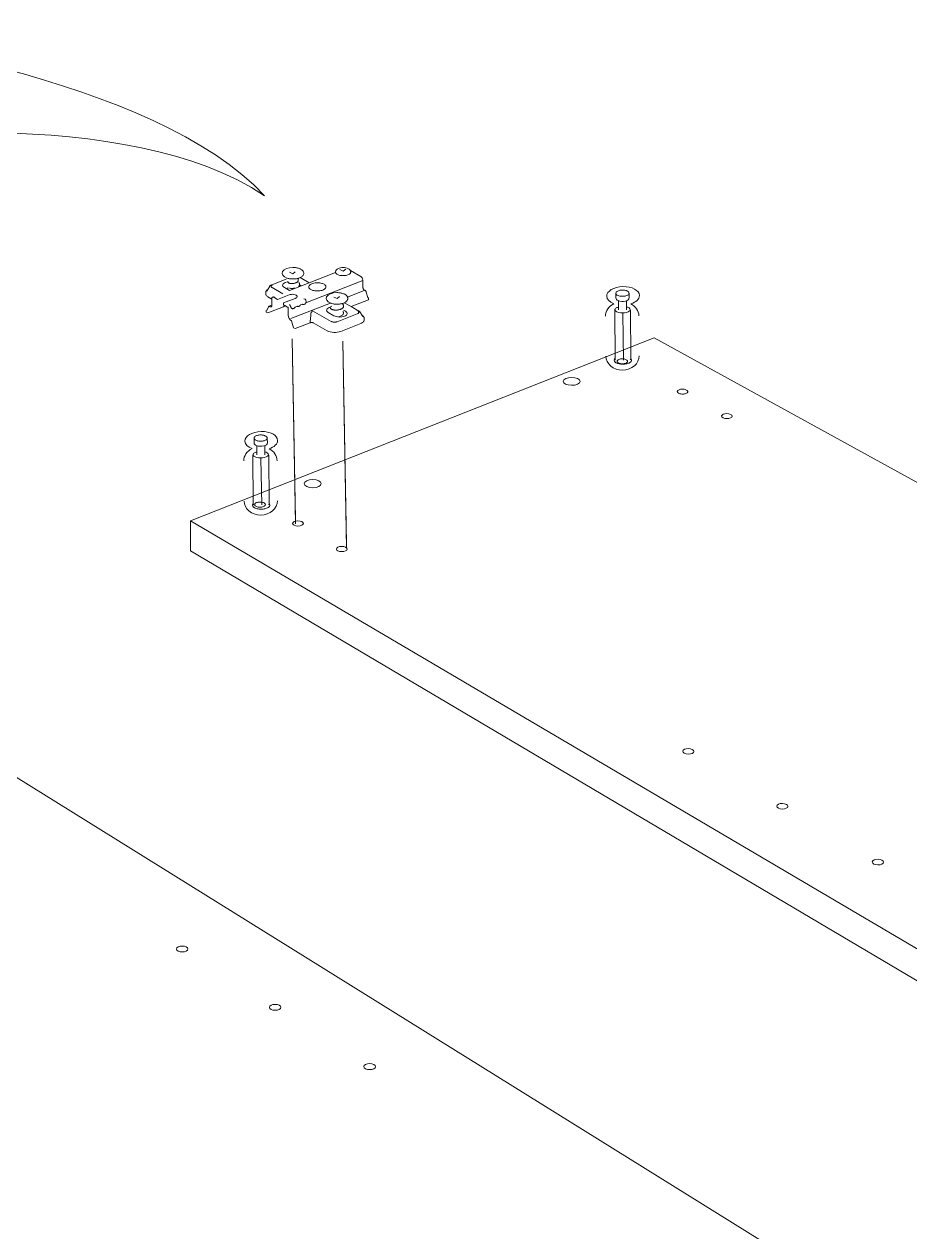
# Model space of a CAD drawing. Header units: metres. Extents: x -6.4 to 35.9, y -8.9 to 6.5.
# Drawn here: x 23.402 to 24.047, y 2.772 to 3.652 of the extents above; entities that cross this region are included whole.
import ezdxf

# ---------------------------------------------------------------- set-up
doc = ezdxf.new("R2010")
doc.units = ezdxf.units.M
doc.header["$MEASUREMENT"] = 0
doc.layers.add('PDF4_Geometry_Num_Penna__1_Num_Penna__255_Num_Penna__255_Num_Penna__255', color=255, linetype='Continuous', lineweight=18)
doc.layers.add('PDF4_Geometry_Num_Penna__7_Num_Penna__7_Num_Penna__7_Num_Penna__7', color=7, linetype='Continuous', lineweight=18)

msp = doc.modelspace()

# ---------------------------------------------------------------- linework, layer by layer
at = {"layer": 'PDF4_Geometry_Num_Penna__1_Num_Penna__255_Num_Penna__255_Num_Penna__255', "color": 255, "linetype": 'Continuous', "lineweight": 18, "flags": 128}
for points in [[(23.59919, 3.29087), (23.59683, 3.42249)], [(23.63642, 3.27328), (23.63377, 3.42082)]]:
    msp.add_lwpolyline(points, dxfattribs=at)
at = {"layer": 'PDF4_Geometry_Num_Penna__7_Num_Penna__7_Num_Penna__7_Num_Penna__7', "color": 7, "linetype": 'Continuous', "lineweight": 18, "flags": 128}
for points in [[(23.59479, 3.47103), (23.59724, 3.46993), (23.5991, 3.47136)], [(23.59488, 3.45773), (23.6093, 3.46337), (23.6285, 3.47081)], [(23.59746, 3.4745), (23.59807, 3.4745), (23.5987, 3.47444), (23.59932, 3.4744), (23.5999, 3.4743), (23.60046, 3.47421), (23.60104, 3.47407), (23.60157, 3.47392), (23.60208, 3.47373), (23.60257, 3.47354), (23.60304, 3.4733), (23.60348, 3.47306), (23.60386, 3.47282), (23.60424, 3.47249), (23.60457, 3.4722), (23.60481, 3.47182), (23.60505, 3.47144), (23.60519, 3.47111), (23.60528, 3.47072), (23.60528, 3.47029), (23.60524, 3.46986), (23.60515, 3.46943), (23.60496, 3.46905), (23.60477, 3.46872), (23.60447, 3.46838), (23.60409, 3.468), (23.60366, 3.46766), (23.60314, 3.46738), (23.60267, 3.46714), (23.60219, 3.46695), (23.60166, 3.46676), (23.60147, 3.46671)], [(23.63162, 3.47305), (23.63407, 3.47196), (23.63593, 3.47339)], [(23.6375, 3.46915), (23.63808, 3.46943), (23.63856, 3.46972), (23.63899, 3.47005), (23.63928, 3.47039), (23.63942, 3.47077), (23.63951, 3.47116)], [(23.64687, 3.4679), (23.63923, 3.47225), (23.63937, 3.47191), (23.63947, 3.47153), (23.63951, 3.47116)], [(23.57923, 3.45855), (23.57918, 3.45855), (23.57875, 3.45826), (23.57841, 3.45797), (23.57812, 3.45765), (23.57789, 3.4573), (23.57769, 3.45697), (23.57761, 3.45664), (23.57755, 3.45626), (23.57755, 3.45521)], [(23.57922, 3.45855), (23.57856, 3.45736)], [(23.58208, 3.46198), (23.58171, 3.4618), (23.58137, 3.46165), (23.58109, 3.46146), (23.58085, 3.46122), (23.58061, 3.46104), (23.58041, 3.4608), (23.58028, 3.4605), (23.57922, 3.45855)], [(23.58267, 3.46189), (23.58238, 3.46179), (23.58209, 3.4616), (23.5819, 3.46146), (23.5817, 3.46127), (23.58161, 3.46112), (23.58157, 3.46093), (23.58157, 3.46074), (23.58157, 3.46055), (23.58166, 3.46037), (23.5818, 3.46022), (23.58199, 3.46003), (23.58222, 3.45988)], [(23.58208, 3.46199), (23.59258, 3.46604)], [(23.58222, 3.45988), (23.59006, 3.4554)], [(23.59116, 3.45998), (23.59497, 3.45779)], [(23.60147, 3.46671), (23.60109, 3.46658), (23.60051, 3.46642), (23.5999, 3.46634), (23.59927, 3.46623), (23.59861, 3.46619), (23.59803, 3.46614), (23.59735, 3.46614), (23.59674, 3.46614), (23.59612, 3.46619), (23.59555, 3.46623), (23.59492, 3.46634), (23.59436, 3.46642), (23.59384, 3.46658), (23.59325, 3.46671), (23.59306, 3.46681)], [(23.59359, 3.46404), (23.59364, 3.46385), (23.59373, 3.46366), (23.59393, 3.46347), (23.59411, 3.46332), (23.59441, 3.46318), (23.59479, 3.46303), (23.59517, 3.46294), (23.5956, 3.46289), (23.59602, 3.46285), (23.5965, 3.4628), (23.59698, 3.4628), (23.59746, 3.46285), (23.59798, 3.46294), (23.5985, 3.46303), (23.59899, 3.46318), (23.59942, 3.46332), (23.59984, 3.46351), (23.60023, 3.4637), (23.60046, 3.4639), (23.60066, 3.46404), (23.60085, 3.46423), (23.601, 3.46442), (23.60114, 3.46466), (23.60123, 3.46485), (23.60127, 3.46509), (23.60133, 3.46528)], [(23.59359, 3.46466), (23.59359, 3.46404)], [(23.59364, 3.45988), (23.59364, 3.45964), (23.59364, 3.45903)], [(23.59479, 3.45951), (23.59483, 3.45951), (23.59493, 3.45946), (23.59497, 3.45946), (23.59507, 3.45946), (23.59513, 3.45941), (23.59546, 3.45936), (23.59579, 3.45931), (23.59616, 3.45927), (23.5965, 3.45927), (23.59693, 3.45927), (23.59742, 3.45931), (23.59789, 3.45936), (23.59837, 3.45946)], [(23.60132, 3.46623), (23.60132, 3.46528)], [(23.60223, 3.46179), (23.60348, 3.46108)], [(23.60267, 3.46714), (23.6093, 3.46337)], [(23.61918, 3.45812), (23.61852, 3.45788), (23.61774, 3.45769), (23.61694, 3.45755), (23.61651, 3.4575), (23.61602, 3.4575), (23.61517, 3.45745), (23.61431, 3.4575), (23.61344, 3.45755), (23.61269, 3.45769), (23.61201, 3.45788), (23.6114, 3.45807), (23.61087, 3.45826), (23.61034, 3.45855), (23.60992, 3.4588), (23.60958, 3.45913), (23.6093, 3.45941), (23.60911, 3.45974), (23.60897, 3.46013), (23.60897, 3.46055), (23.60906, 3.46094), (23.60924, 3.46131), (23.60944, 3.4615), (23.60962, 3.4617), (23.60983, 3.46189), (23.61006, 3.46208), (23.61058, 3.46237), (23.61121, 3.46266)], [(23.61121, 3.46266), (23.61193, 3.46289), (23.61268, 3.46308), (23.6135, 3.46323), (23.61392, 3.46327), (23.61435, 3.46333), (23.61521, 3.46333), (23.61607, 3.46333), (23.61694, 3.46323), (23.61774, 3.46308), (23.61841, 3.46294), (23.61899, 3.46275), (23.61956, 3.46251), (23.62004, 3.46228), (23.62047, 3.46198), (23.62079, 3.4617), (23.62109, 3.46137), (23.62128, 3.46104), (23.62142, 3.46064), (23.62142, 3.46027), (23.62133, 3.45988), (23.62113, 3.4595), (23.621, 3.45927), (23.62079, 3.45908), (23.62056, 3.45889), (23.62032, 3.45874), (23.6198, 3.45841), (23.61918, 3.45812)], [(23.64982, 3.45793), (23.64935, 3.45817), (23.64912, 3.45836), (23.64888, 3.45865), (23.64868, 3.45898), (23.64849, 3.45936), (23.6484, 3.45974), (23.64835, 3.46013), (23.6484, 3.46499)], [(23.57755, 3.45521), (23.57761, 3.45482), (23.57774, 3.45449), (23.57799, 3.45411), (23.57832, 3.45377), (23.57871, 3.45344), (23.57918, 3.45311), (23.58195, 3.45153)], [(23.58195, 3.45163), (23.58199, 3.45206), (23.58208, 3.45244), (23.58228, 3.45273), (23.58252, 3.45291), (23.5828, 3.45301), (23.5831, 3.45296), (23.58341, 3.45282)], [(23.58195, 3.44704), (23.58195, 3.45153)], [(23.58256, 3.45296), (23.58371, 3.4534)], [(23.58342, 3.45282), (23.58619, 3.45125)], [(23.58619, 3.45125), (23.59473, 3.45459)], [(23.59909, 3.45201), (23.59053, 3.44872)], [(23.62714, 3.45295), (23.62959, 3.45185), (23.63145, 3.45328)], [(23.62949, 3.45621), (23.63011, 3.45621), (23.63073, 3.45616), (23.63136, 3.45611), (23.63197, 3.45602), (23.63255, 3.45592), (23.63312, 3.45578), (23.63365, 3.45564), (23.63416, 3.45545), (23.63464, 3.45526), (23.63512, 3.45502), (23.63555, 3.45478), (23.63593, 3.45449), (23.63631, 3.45421), (23.6366, 3.45387), (23.63689, 3.45349), (23.63712, 3.45315), (23.63727, 3.45277), (23.63732, 3.45239), (23.63736, 3.45196), (23.63732, 3.45153), (23.63719, 3.4511), (23.63703, 3.45072), (23.6368, 3.45039), (23.63651, 3.45005), (23.63613, 3.44967), (23.63569, 3.44933), (23.63518, 3.44906), (23.63474, 3.44881), (23.63422, 3.44857), (23.63369, 3.44837), (23.6335, 3.44834)], [(23.65236, 3.45091), (23.6398, 3.44599), (23.63479, 3.44886)], [(23.63718, 3.45296), (23.64983, 3.45793)], [(23.64982, 3.45793), (23.65007, 3.45773), (23.65025, 3.45749), (23.65045, 3.45726), (23.65064, 3.45693), (23.65073, 3.45659)], [(23.65212, 3.45244), (23.65188, 3.45258), (23.65073, 3.45659)], [(23.65236, 3.45196), (23.65236, 3.45215), (23.65225, 3.45234), (23.65212, 3.45244)], [(23.65236, 3.45091), (23.65236, 3.45196)], [(23.8423, 3.45563), (23.8423, 3.45553), (23.8422, 3.45525), (23.84204, 3.45497), (23.84178, 3.45471), (23.84143, 3.45447), (23.84101, 3.45424), (23.84051, 3.45403), (23.83996, 3.45387), (23.83936, 3.45374), (23.83874, 3.45364), (23.83806, 3.45358), (23.8374, 3.45356), (23.83672, 3.45358), (23.83607, 3.45364), (23.83543, 3.45374), (23.83484, 3.45388), (23.83431, 3.45404), (23.83383, 3.45424), (23.83342, 3.45447), (23.83309, 3.45471), (23.83284, 3.45497), (23.8327, 3.45526), (23.83264, 3.45554), (23.83263, 3.45557)], [(23.83455, 3.45028), (23.8346, 3.44371)], [(23.8405, 3.44375), (23.84045, 3.45033)], [(23.57913, 3.44146), (23.57799, 3.44208), (23.57799, 3.44313)], [(23.57865, 3.44356), (23.57808, 3.44337), (23.57817, 3.44337), (23.57822, 3.44332)], [(23.57846, 3.44318), (23.57864, 3.44356)], [(23.57864, 3.44356), (23.5796, 3.4459)], [(23.57913, 3.44146), (23.59044, 3.44585)], [(23.5796, 3.4459), (23.57975, 3.44613), (23.57994, 3.44628)], [(23.58195, 3.44704), (23.57994, 3.44628), (23.58008, 3.44633), (23.58028, 3.44628), (23.58051, 3.44618)], [(23.58051, 3.44618), (23.58094, 3.44595)], [(23.58094, 3.44595), (23.58123, 3.44586), (23.58147, 3.44586), (23.58166, 3.44595), (23.5818, 3.44614), (23.58195, 3.44642), (23.58195, 3.44676)], [(23.59068, 3.44867), (23.59058, 3.44872), (23.59049, 3.44861), (23.59044, 3.44848), (23.59044, 3.44742)], [(23.59044, 3.44742), (23.59159, 3.44676)], [(23.59139, 3.44647), (23.59116, 3.44623), (23.59087, 3.44604), (23.59044, 3.44585), (23.5913, 3.44695)], [(23.59139, 3.44647), (23.59159, 3.44676), (23.59346, 3.44571)], [(23.59397, 3.44475), (23.59393, 3.44504), (23.59384, 3.44532), (23.59364, 3.44556), (23.59346, 3.44571)], [(23.62481, 3.44857), (23.59598, 3.43731)], [(23.59769, 3.44456), (23.59803, 3.44475), (23.59837, 3.44499), (23.5987, 3.44533), (23.59894, 3.44571)], [(23.60166, 3.44609), (23.60132, 3.44604), (23.60099, 3.44604), (23.6007, 3.44609), (23.60042, 3.44628), (23.59894, 3.44571)], [(23.60166, 3.44609), (23.60199, 3.44628), (23.60233, 3.44652), (23.60261, 3.44686), (23.6029, 3.44724)], [(23.6029, 3.44724), (23.60438, 3.44781), (23.60467, 3.44767), (23.60495, 3.44757), (23.60528, 3.44757), (23.60562, 3.44767)], [(23.60562, 3.44767), (23.60596, 3.44781), (23.60629, 3.4481), (23.60658, 3.44843), (23.60686, 3.44881)], [(23.61039, 3.44084), (23.61049, 3.44103), (23.61054, 3.44122), (23.61073, 3.44161), (23.61092, 3.44199), (23.61116, 3.44232), (23.6114, 3.44265), (23.61168, 3.44303)], [(23.61168, 3.44303), (23.6253, 3.43521)], [(23.6335, 3.44834), (23.63312, 3.44824), (23.63249, 3.4481), (23.63193, 3.448), (23.6313, 3.4479), (23.63064, 3.44785), (23.63001, 3.44781), (23.62939, 3.44781), (23.62877, 3.44781), (23.62816, 3.44785), (23.62753, 3.4479), (23.62696, 3.448), (23.62638, 3.4481), (23.62581, 3.44824), (23.62529, 3.44843), (23.62505, 3.44848)], [(23.62563, 3.44384), (23.62563, 3.44403), (23.62587, 3.44394), (23.62615, 3.4438), (23.62649, 3.44375), (23.62683, 3.44366), (23.62714, 3.44361), (23.62754, 3.44356)], [(23.62682, 3.44366), (23.62687, 3.44366), (23.62696, 3.44361), (23.62701, 3.44361), (23.6271, 3.44361), (23.62714, 3.44356), (23.62748, 3.44351), (23.62782, 3.44347), (23.62815, 3.44347), (23.62854, 3.44342), (23.62897, 3.44342), (23.62939, 3.44347), (23.62987, 3.44351), (23.63034, 3.44361)], [(23.62825, 3.44347), (23.62887, 3.44347)], [(23.63016, 3.44356), (23.63077, 3.4437), (23.6314, 3.44384), (23.63197, 3.44403), (23.6325, 3.44428), (23.63297, 3.44451), (23.63344, 3.44486), (23.63384, 3.44519)], [(23.63384, 3.44518), (23.63403, 3.44542), (23.63417, 3.44567), (23.63426, 3.44595), (23.63436, 3.44618), (23.63436, 3.44642), (23.63436, 3.44671), (23.63426, 3.44695), (23.63417, 3.44718), (23.63403, 3.44738), (23.63388, 3.44762), (23.63365, 3.44785), (23.63341, 3.44805)], [(23.63369, 3.44256), (23.63384, 3.44247), (23.63392, 3.44232), (23.63402, 3.44222), (23.63412, 3.44208), (23.63422, 3.44198), (23.63431, 3.44184)], [(23.63384, 3.44017), (23.63412, 3.44055), (23.63431, 3.44098), (23.63436, 3.44141), (23.63431, 3.44184)], [(23.63431, 3.44352), (23.6357, 3.4427)], [(23.63498, 3.44895), (23.63522, 3.44862)], [(23.64667, 3.4416), (23.64649, 3.44184), (23.64634, 3.44208), (23.64611, 3.44227), (23.64592, 3.44246), (23.64568, 3.44265), (23.64543, 3.4428), (23.6398, 3.44599)], [(23.64424, 3.44074), (23.64457, 3.44088), (23.64482, 3.44103), (23.64505, 3.44122), (23.6452, 3.44137), (23.64529, 3.44155), (23.64534, 3.44175), (23.64539, 3.44194), (23.64534, 3.44208), (23.64524, 3.44227), (23.64509, 3.44246), (23.6449, 3.44265), (23.64467, 3.4428)], [(23.64467, 3.4428), (23.6449, 3.44289), (23.6452, 3.44289), (23.64543, 3.4428)], [(23.64667, 3.4416), (23.64772, 3.43965)], [(23.83182, 3.44334), (23.83181, 3.44338), (23.83205, 3.4078)], [(23.83459, 3.44567), (23.83449, 3.44564), (23.83394, 3.44547), (23.83342, 3.44525), (23.83296, 3.44501), (23.83257, 3.44473), (23.83225, 3.44443), (23.83202, 3.4441), (23.83189, 3.4438), (23.83182, 3.44346), (23.83182, 3.44332)], [(23.83768, 3.44107), (23.83819, 3.40711)], [(23.60996, 3.43536), (23.60992, 3.43549), (23.60986, 3.43563), (23.60978, 3.43578), (23.60968, 3.43583)], [(23.60996, 3.43429), (23.60996, 3.43535)], [(23.61016, 3.43626), (23.61039, 3.44084)], [(23.62529, 3.43521), (23.62563, 3.43506), (23.62595, 3.43497), (23.62629, 3.43487), (23.62667, 3.43478), (23.62706, 3.43473), (23.62744, 3.43468), (23.62782, 3.43468), (23.6282, 3.43473), (23.62858, 3.43478), (23.62897, 3.43483), (23.62935, 3.43492), (23.62968, 3.43501), (23.64424, 3.44074)], [(23.63059, 3.43864), (23.63126, 3.43878), (23.63187, 3.43902), (23.63246, 3.43926), (23.63297, 3.4395), (23.63345, 3.43983), (23.63384, 3.44017)], [(23.64935, 3.43631), (23.6493, 3.43587), (23.64916, 3.43544), (23.64887, 3.43506), (23.6485, 3.43468), (23.64802, 3.43435), (23.64744, 3.43402), (23.64681, 3.43372)], [(23.64935, 3.43736), (23.64935, 3.43745), (23.6493, 3.43778), (23.64921, 3.43812), (23.64905, 3.4384), (23.64887, 3.4387), (23.64858, 3.43897), (23.6483, 3.43922), (23.64797, 3.4395), (23.64772, 3.43965), (23.6484, 3.43845)], [(23.64935, 3.43735), (23.64935, 3.43631)], [(23.52275, 3.28996), (23.86052, 3.42334), (24.56042, 3.03832)], [(23.59921, 3.28771), (23.59679, 3.42249)], [(23.63644, 3.26974), (23.63372, 3.42082)], [(23.83346, 3.40479), (23.83374, 3.40468), (23.83432, 3.40448), (23.83496, 3.40433), (23.83563, 3.40421), (23.83632, 3.40413), (23.83703, 3.40406), (23.83777, 3.40405), (23.83848, 3.40407), (23.83921, 3.40413), (23.8399, 3.40422), (23.84056, 3.40434), (23.8412, 3.40451), (23.84179, 3.4047), (23.84233, 3.40492), (23.8428, 3.40518), (23.84322, 3.40545), (23.84356, 3.40576), (23.84385, 3.40609), (23.84402, 3.40645), (23.84409, 3.4068), (23.84409, 3.407)], [(23.57875, 3.35001), (23.57875, 3.34991), (23.57866, 3.34963), (23.5785, 3.34935), (23.57824, 3.34909), (23.57788, 3.34885), (23.57747, 3.34862), (23.57697, 3.34841), (23.57642, 3.34825), (23.57582, 3.34812), (23.5752, 3.34802), (23.57452, 3.34796), (23.57385, 3.34794), (23.57318, 3.34796), (23.57252, 3.34802), (23.57189, 3.34812), (23.5713, 3.34826), (23.57077, 3.34842), (23.57029, 3.34862), (23.56988, 3.34885), (23.56955, 3.34909), (23.5693, 3.34936), (23.56916, 3.34963), (23.5691, 3.34992), (23.56909, 3.34995)], [(23.571, 3.34466), (23.57106, 3.33809)], [(23.57696, 3.33813), (23.5769, 3.34471)], [(23.57104, 3.34004), (23.57094, 3.34002), (23.5704, 3.33985), (23.56987, 3.33963), (23.56941, 3.33939), (23.56903, 3.33911), (23.56871, 3.33881), (23.56848, 3.33848), (23.56834, 3.33818), (23.56827, 3.33784), (23.56828, 3.3377)], [(23.56828, 3.33772), (23.56827, 3.33776), (23.56851, 3.30218)], [(23.57414, 3.33545), (23.57465, 3.30149)], [(23.56992, 3.29917), (23.5702, 3.29906), (23.57078, 3.29886), (23.57141, 3.29871), (23.57208, 3.29859), (23.57278, 3.29851), (23.57349, 3.29844), (23.57423, 3.29843), (23.57494, 3.29845), (23.57566, 3.29851), (23.57635, 3.2986), (23.57702, 3.29872), (23.57765, 3.29889), (23.57825, 3.29908), (23.57878, 3.2993), (23.57926, 3.29955), (23.57968, 3.29983), (23.58002, 3.30014), (23.5803, 3.30047), (23.58048, 3.30083), (23.58055, 3.30118), (23.58055, 3.30138)], [(23.52275, 3.28996), (23.5229, 3.26808)], [(23.52275, 3.28996), (24.33288, 2.81256), (24.67833, 2.97345)], [(23.5229, 3.26808), (24.33173, 2.78928)], [(24.034, 2.70603), (23.26642, 3.18344), (22.89347, 3.03606)]]:
    msp.add_lwpolyline(points, dxfattribs=at)
for points in [[(23.64687, 3.4679), (23.6472, 3.46766), (23.64754, 3.46734), (23.64782, 3.46695), (23.64806, 3.46647), (23.6482, 3.466), (23.64835, 3.46546), (23.6484, 3.46499), (23.60686, 3.44881, 0.481441), (23.60539, 3.45177)], [(23.60181, 3.46351, -0.432736), (23.60166, 3.46089), (23.60171, 3.46084), (23.60176, 3.46074), (23.60181, 3.46069), (23.60185, 3.46065), (23.60195, 3.4606), (23.60199, 3.4605)], [(23.84232, 3.45238), (23.84229, 3.45562, 0.316087), (23.8406, 3.45758), (23.84035, 3.45768), (23.8398, 3.45785), (23.83922, 3.45798), (23.83862, 3.45806), (23.83799, 3.45811), (23.83736, 3.45812), (23.83674, 3.45809), (23.83614, 3.45803), (23.83554, 3.45792), (23.83498, 3.45778), (23.83446, 3.4576), (23.83396, 3.45738), (23.83353, 3.45712), (23.83319, 3.45683), (23.83294, 3.45653), (23.83276, 3.45621), (23.83265, 3.45588), (23.83263, 3.45557), (23.83265, 3.45231)], [(23.64681, 3.43373), (23.63221, 3.428, -0.20279), (23.62223, 3.42847), (23.61217, 3.4342), (23.61187, 3.43435), (23.61149, 3.43444), (23.61111, 3.43449), (23.61068, 3.43449), (23.6103, 3.4344), (23.60996, 3.43429), (23.59899, 3.43), (23.59784, 3.43067), (23.59646, 3.43563, -0.277883), (23.59397, 3.43983), (23.59397, 3.44475)], [(23.59493, 3.44767, 0.014558), (23.59646, 3.44475), (23.59674, 3.44456), (23.59703, 3.44447), (23.59735, 3.44447), (23.59769, 3.44456)], [(23.62318, 3.44165), (23.62719, 3.43936, 0.190708), (23.63498, 3.43902)], [(23.84352, 3.40788), (23.84329, 3.44347, 0.318932), (23.84048, 3.4457)], [(23.83205, 3.40838, 0.228687), (23.83149, 3.40716), (23.83149, 3.40687), (23.83149, 3.40683)], [(23.83209, 3.40758), (23.8321, 3.40752, 0.385339), (23.8324, 3.40727)], [(23.57878, 3.34675), (23.57875, 3.35, 0.313883), (23.57705, 3.35196), (23.5768, 3.35206), (23.57626, 3.35223), (23.57568, 3.35236), (23.57508, 3.35245), (23.57445, 3.35249), (23.57381, 3.3525), (23.57319, 3.35247), (23.5726, 3.35241), (23.572, 3.3523), (23.57144, 3.35216), (23.57092, 3.35198), (23.57042, 3.35176), (23.56999, 3.3515), (23.56965, 3.35121), (23.5694, 3.35091), (23.56922, 3.35059), (23.56911, 3.35026), (23.56909, 3.34995), (23.56911, 3.34668)], [(23.57998, 3.30226), (23.57975, 3.33785, 0.317348), (23.57693, 3.34008)], [(23.56851, 3.30276, 0.227561), (23.56794, 3.30155), (23.56795, 3.30125), (23.56795, 3.30121)]]:
    msp.add_lwpolyline(points, format="xyb", dxfattribs=at)
for points in [[(23.59871, 3.45955), (23.59865, 3.4595), (23.59855, 3.4595), (23.59851, 3.4595), (23.59841, 3.45946)], [(23.60138, 3.46637), (23.60147, 3.46667)], [(23.59922, 3.45201), (23.59913, 3.45206)], [(23.57799, 3.44313), (23.57799, 3.44328)], [(23.5786, 3.44347), (23.57822, 3.44332)], [(23.63068, 3.44366), (23.63058, 3.44366), (23.63055, 3.44366), (23.63045, 3.4436), (23.6304, 3.4436)], [(23.84027, 3.40733), (23.83978, 3.40753), (23.83921, 3.40771), (23.83863, 3.40786), (23.83796, 3.4079), (23.83734, 3.40795), (23.83668, 3.40795), (23.836, 3.40786), (23.83543, 3.40771), (23.8349, 3.40757), (23.83443, 3.40733), (23.83405, 3.4071), (23.83375, 3.4068), (23.83362, 3.40647), (23.83357, 3.40619), (23.83362, 3.40585), (23.83381, 3.40556), (23.83409, 3.40528), (23.83448, 3.40503), (23.83496, 3.40479), (23.83553, 3.40461), (23.8361, 3.40451), (23.83678, 3.40442), (23.83744, 3.40437), (23.83811, 3.40442), (23.83874, 3.40447), (23.83931, 3.40461), (23.83988, 3.40479), (23.84031, 3.40499), (23.84069, 3.40528), (23.84098, 3.40556), (23.84112, 3.40585), (23.84117, 3.40614), (23.84112, 3.40647), (23.84092, 3.40676), (23.84065, 3.40704)], [(23.88409, 3.38525), (23.8836, 3.38549), (23.88304, 3.38569), (23.88246, 3.38578), (23.88179, 3.38587), (23.88111, 3.38592), (23.88045, 3.38587), (23.87982, 3.38583), (23.8792, 3.38569), (23.87868, 3.38549), (23.87821, 3.38525), (23.87787, 3.38501), (23.87758, 3.38473), (23.87744, 3.38444), (23.8774, 3.38411), (23.87744, 3.38382), (23.87763, 3.38348), (23.87791, 3.3832), (23.87829, 3.38297), (23.87878, 3.38272), (23.87935, 3.38253), (23.87997, 3.38244), (23.8806, 3.38233), (23.88127, 3.38229), (23.88193, 3.38233), (23.88256, 3.38239), (23.88317, 3.38253), (23.8837, 3.38272), (23.88418, 3.38297), (23.88457, 3.3832), (23.8848, 3.38348), (23.88499, 3.38377), (23.88504, 3.38411), (23.88494, 3.38439), (23.88474, 3.38473), (23.88447, 3.38501)], [(23.56854, 3.30196), (23.56855, 3.3019)], [(23.57641, 3.30296), (23.57594, 3.3032), (23.57542, 3.30339), (23.57479, 3.30353), (23.57412, 3.30358), (23.57346, 3.30363), (23.57278, 3.30358), (23.57212, 3.30353), (23.57155, 3.30339), (23.57096, 3.3032), (23.57049, 3.30296), (23.57006, 3.30272), (23.56977, 3.30244), (23.56958, 3.3021), (23.56954, 3.30177), (23.56958, 3.30144), (23.56973, 3.30115), (23.57001, 3.30085), (23.5704, 3.30057), (23.57087, 3.30033), (23.57145, 3.30014), (23.57206, 3.29999), (23.5727, 3.2999), (23.57335, 3.2999), (23.57407, 3.2999), (23.57471, 3.29999), (23.57532, 3.30014), (23.5759, 3.30033), (23.57637, 3.30057), (23.57675, 3.30081), (23.57709, 3.30109), (23.57723, 3.30144), (23.57732, 3.30177), (23.57728, 3.30205), (23.57709, 3.30239), (23.5768, 3.30267)]]:
    msp.add_lwpolyline(points, close=True, dxfattribs=at)
at = {"layer": 'PDF4_Geometry_Num_Penna__7_Num_Penna__7_Num_Penna__7_Num_Penna__7', "color": 7, "linetype": 'Continuous', "lineweight": 18}
for centre, major_axis, ratio, start_param, end_param in [((23.59722, 3.47033), (0.00767, 0.00006), 0.542841, 1.53649, 4.135629), ((23.63395, 3.47138), (0.00547, 0.00005), 0.580632, 0.261681, 3.197847), ((23.63387, 3.47103), (-0.00538, 0.00009), 0.460851, 6.266403, 8.601097), ((23.59449, 3.46166), (0.00457, 0.00007), 0.523896, 1.967371, 3.889124), ((23.59708, 3.45334), (-0.00343, 0.00009), 0.479233, 2.257615, 5.475209), ((23.62959, 3.45195), (-0.00806, 0.00011), 0.528875, 4.732581, 7.262591), ((23.83737, 3.45226), (-0.00494, 0.00005), 0.492999, 0.913441, 3.204353), ((23.6269, 3.44329), (-0.00494, 0.00004), 0.513656, 5.186418, 7.004681), ((23.63024, 3.44513), (-0.00567, 0.00007), 0.34787, 5.66515, 6.909278), ((23.63177, 3.44109), (-0.00519, 0.00011), 0.494125, 2.247684, 3.863685), ((23.83754, 3.44376), (0.00563, 0.00003), 0.419215, 3.073222, 6.293168), ((23.57387, 3.3466), (-0.00491, 0.00002), 0.488906, 0.897737, 3.20948), ((23.574, 3.33814), (0.00563, 0.00004), 0.420049, 3.07256, 6.286005)]:
    msp.add_ellipse(centre, major_axis=major_axis, ratio=ratio, start_param=start_param, end_param=end_param, dxfattribs=at)
for centre, major_axis, ratio in [((23.8004, 3.39153), (-0.00613, 0.00005), 0.468063), ((23.91349, 3.36623), (-0.00383, 0.00008), 0.476432), ((23.61186, 3.31698), (0.0062, 0.00003), 0.478514), ((23.60107, 3.288), (-0.00392, 0.00001), 0.480884), ((23.63295, 3.26936), (0.00392, 0), 0.480904), ((23.8854, 3.12195), (-0.00405, 0.00009), 0.49537), ((23.95392, 3.08193), (-0.00408, 0.00009), 0.499102), ((24.02357, 3.04127), (-0.0041, 0.00008), 0.508045), ((23.51678, 2.97791), (0.00416, 0.00002), 0.514239), ((23.58446, 2.9354), (0.00419, 0.00001), 0.515122), ((23.65328, 2.89218), (-0.00425, 0.00001), 0.515415)]:
    msp.add_ellipse(centre, major_axis=major_axis, ratio=ratio, dxfattribs=at)
for points in [[(23.57665, 3.52676), (23.49785, 3.61285), (23.27616, 3.64454), (23.21437, 3.65184)], [(23.21226, 3.56196), (23.2744, 3.57086), (23.47846, 3.59368), (23.57665, 3.52676)], [(23.83772, 3.46061), (23.83113, 3.46045), (23.82586, 3.45729), (23.82595, 3.45356)], [(23.84981, 3.45415), (23.84973, 3.45788), (23.8443, 3.46078), (23.83772, 3.46061)], [(23.82595, 3.45356), (23.826, 3.45127), (23.82809, 3.44928), (23.83123, 3.44815)], [(23.83266, 3.4523), (23.83276, 3.45138), (23.83333, 3.45072), (23.83433, 3.45036)], [(23.84356, 3.44804), (23.84731, 3.44926), (23.84989, 3.45155), (23.84981, 3.45415)], [(23.83123, 3.44815), (23.82753, 3.44634), (23.82505, 3.443), (23.82507, 3.43915)], [(23.8494, 3.43934), (23.84938, 3.44305), (23.84703, 3.44624), (23.84356, 3.44804)], [(23.82532, 3.40997), (23.82536, 3.40428), (23.83084, 3.39971), (23.83757, 3.39976)], [(23.8315, 3.40683), (23.8317, 3.40582), (23.83233, 3.40524), (23.83346, 3.40479)], [(23.83205, 3.4078), (23.83212, 3.4078), (23.83201, 3.40758), (23.83209, 3.40758)], [(23.83757, 3.39976), (23.84428, 3.39982), (23.84969, 3.40448), (23.84966, 3.41017)], [(23.84408, 3.4073), (23.84408, 3.40774), (23.84309, 3.40846), (23.84353, 3.40846)], [(23.84318, 3.40734), (23.84334, 3.40734), (23.84334, 3.4076), (23.8435, 3.4076)], [(23.84351, 3.40766), (23.84359, 3.40766), (23.84344, 3.40788), (23.84352, 3.40788)], [(23.57418, 3.35499), (23.56759, 3.35483), (23.56232, 3.35168), (23.56241, 3.34794)], [(23.58627, 3.34853), (23.58619, 3.35226), (23.58076, 3.35516), (23.57418, 3.35499)], [(23.56241, 3.34794), (23.56246, 3.34565), (23.56455, 3.34367), (23.56769, 3.34253)], [(23.56912, 3.34668), (23.56921, 3.34576), (23.56979, 3.3451), (23.5708, 3.34474)], [(23.58002, 3.34242), (23.58377, 3.34364), (23.58635, 3.34593), (23.58627, 3.34853)], [(23.56769, 3.34253), (23.56399, 3.34073), (23.56151, 3.33738), (23.56153, 3.33353)], [(23.58586, 3.33372), (23.58584, 3.33743), (23.58349, 3.34063), (23.58002, 3.34242)], [(23.56177, 3.30435), (23.56182, 3.29866), (23.56729, 3.29408), (23.57402, 3.29414)], [(23.56795, 3.3012), (23.56815, 3.30021), (23.56879, 3.29962), (23.56992, 3.29917)], [(23.56851, 3.30218), (23.56858, 3.30218), (23.56846, 3.30196), (23.56854, 3.30196)], [(23.56855, 3.30191), (23.5687, 3.30191), (23.5687, 3.30165), (23.56886, 3.30165)], [(23.57402, 3.29414), (23.58074, 3.2942), (23.58615, 3.29886), (23.58611, 3.30455)], [(23.58054, 3.30168), (23.58054, 3.30212), (23.57955, 3.30284), (23.57999, 3.30284)], [(23.57964, 3.30172), (23.5798, 3.30172), (23.5798, 3.30198), (23.57996, 3.30198)], [(23.57996, 3.30204), (23.58004, 3.30204), (23.57991, 3.30226), (23.57998, 3.30226)]]:
    msp.add_open_spline(points, degree=3, dxfattribs=at)

doc.saveas('drawing.dxf')
